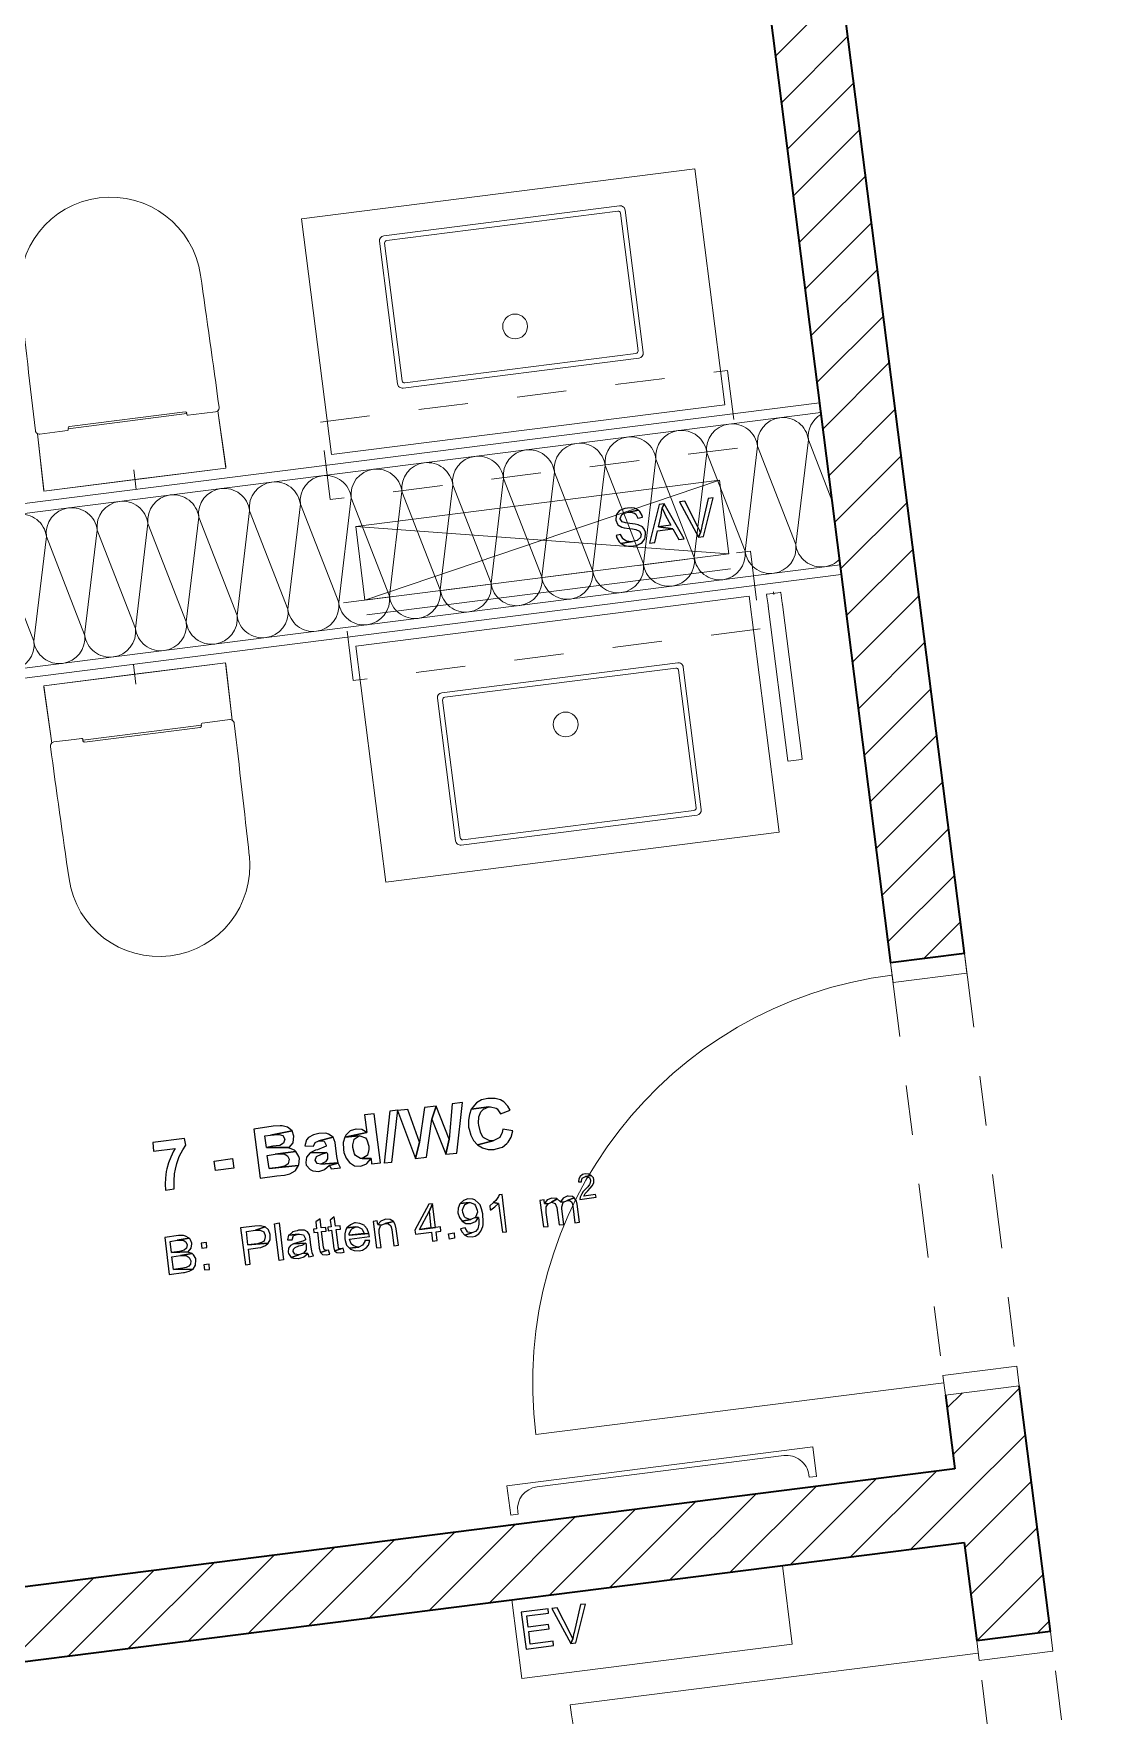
# Model space of a CAD drawing. Header units: metres. Extents: x 2713679.5 to 2713747.3, y 1226017.1 to 1226104.2.
# Drawn here: x 2713702.205 to 2713704.368, y 1226028.89 to 1226032.286 of the extents above; entities that cross this region are included whole.
import ezdxf

# ---------------------------------------------------------------- set-up
doc = ezdxf.new("R2010")
doc.units = ezdxf.units.M
doc.header["$MEASUREMENT"] = 0
doc.linetypes.add('Strich 2', pattern=[0.141111, 0.070556, -0.070556])
doc.linetypes.add('Strichpunkt 3_1_1mm Achsen', pattern=[0.25, 0.15, -0.05, 0, -0.05])
doc.layers.add('haustechnik', color=7, linetype='Continuous', true_color=0x0332dd)
doc.layers.add('texte', color=7, linetype='Continuous', true_color=0x000000)
doc.layers.add('plangrafiken', color=251, linetype='Continuous')
doc.layers.add('waende_stuetzen', color=250, linetype='Continuous')

msp = doc.modelspace()

# ---------------------------------------------------------------- linework, layer by layer
at = {"layer": 'haustechnik', "color": 152, "linetype": 'Continuous', "lineweight": 13, "true_color": 0x0365dd}
for p, q in [((2713703.5891, 1226031.3843), (2713702.855, 1226031.2912)), ((2713702.8738, 1226031.1424), (2713703.5891, 1226031.3843)), ((2713703.608, 1226031.2355), (2713703.5891, 1226031.3843)), ((2713703.608, 1226031.2355), (2713702.855, 1226031.2912)), ((2713702.855, 1226031.2912), (2713702.8738, 1226031.1424)), ((2713702.8738, 1226031.1424), (2713703.608, 1226031.2355)), ((2713702.8776, 1226031.1126), (2713703.6117, 1226031.2058))]:
    msp.add_line(p, q, dxfattribs=at)
at = {"layer": 'haustechnik', "color": 106, "linetype": 'Continuous', "lineweight": 13, "true_color": 0x008a1e}
for p, q in [((2713703.1704, 1226029.1236), (2713703.716, 1226029.1929)), ((2713703.716, 1226029.1929), (2713703.7361, 1226029.0341)), ((2713703.1905, 1226028.9649), (2713703.1704, 1226029.1236)), ((2713703.7361, 1226029.0341), (2713703.1905, 1226028.9649))]:
    msp.add_line(p, q, dxfattribs=at)
at = {"layer": 'plangrafiken', "color": 7, "linetype": 'Continuous', "lineweight": 13}
for p, q in [((2713702.7459, 1226031.9124), (2713703.5395, 1226032.0131)), ((2713703.5395, 1226032.0131), (2713703.6, 1226031.5369)), ((2713702.8063, 1226031.4362), (2713702.7459, 1226031.9124)), ((2713702.9115, 1226031.878), (2713703.3877, 1226031.9384)), ((2713702.9178, 1226031.8687), (2713703.384, 1226031.9278)), ((2713703.3896, 1226031.9235), (2713703.4249, 1226031.6457)), ((2713703.3989, 1226031.9297), (2713703.4354, 1226031.642)), ((2713702.9394, 1226031.5791), (2713702.9029, 1226031.8668)), ((2713702.9487, 1226031.5853), (2713702.9134, 1226031.8631)), ((2713703.4205, 1226031.6402), (2713702.9543, 1226031.581)), ((2713703.4267, 1226031.6309), (2713702.9506, 1226031.5704)), ((2713703.6, 1226031.5369), (2713702.8063, 1226031.4362)), ((2713702.2749, 1226031.4885), (2713702.5141, 1226031.5189)), ((2713702.5106, 1226031.5227), (2713702.2774, 1226031.4931)), ((2713702.5141, 1226031.5189), (2713702.5144, 1226031.5172)), ((2713702.5166, 1226031.5155), (2713702.5277, 1226031.5169)), ((2713702.5277, 1226031.5169), (2713702.5724, 1226031.5226)), ((2713702.5769, 1226031.5247), (2713702.5927, 1226031.4118)), ((2713702.5931, 1226031.4091), (2713702.5769, 1226031.5247)), ((2713702.2256, 1226031.3652), (2713702.2127, 1226031.4784)), ((2713702.2127, 1226031.4784), (2713702.2259, 1226031.3625)), ((2713702.2176, 1226031.4775), (2713702.2581, 1226031.4827)), ((2713702.2581, 1226031.4827), (2713702.2734, 1226031.4846)), ((2713702.2751, 1226031.4868), (2713702.2749, 1226031.4885)), ((2713702.2259, 1226031.3625), (2713702.5931, 1226031.4091)), ((2713702.5931, 1226031.4091), (2713702.4095, 1226031.3858)), ((2713702.5927, 1226031.4118), (2713702.5931, 1226031.4091)), ((2713702.4095, 1226031.3858), (2713702.2259, 1226031.3625)), ((2713702.2259, 1226031.3625), (2713702.2256, 1226031.3652)), ((2713703.6491, 1226031.15), (2713702.8554, 1226031.0493)), ((2713703.7095, 1226030.6738), (2713703.6491, 1226031.15)), ((2713703.6852, 1226031.1546), (2713703.6843, 1226031.1545)), ((2713703.6843, 1226031.154), (2713703.685, 1226031.149)), ((2713703.685, 1226031.149), (2713703.6865, 1226031.1368)), ((2713703.7121, 1226031.158), (2713703.6852, 1226031.1546)), ((2713703.6865, 1226031.1368), (2713703.6871, 1226031.1324)), ((2713703.6871, 1226031.1324), (2713703.6873, 1226031.131)), ((2713703.6879, 1226031.1305), (2713703.6874, 1226031.1302)), ((2713703.6874, 1226031.1299), (2713703.727, 1226030.8181)), ((2713703.6962, 1226031.156), (2713703.7011, 1226031.1566)), ((2713703.6983, 1226031.1588), (2713703.699, 1226031.1538)), ((2713703.713, 1226031.1581), (2713703.7121, 1226031.158)), ((2713703.7158, 1226031.1361), (2713703.7131, 1226031.1577)), ((2713703.7161, 1226031.1338), (2713703.7155, 1226031.134)), ((2713703.716, 1226031.1346), (2713703.7158, 1226031.1361)), ((2713703.7557, 1226030.8218), (2713703.7162, 1226031.1336)), ((2713702.8554, 1226031.0493), (2713702.9158, 1226030.5731)), ((2713702.2254, 1226030.9694), (2713702.5926, 1226031.0159)), ((2713702.5926, 1226031.0159), (2713702.409, 1226030.9927)), ((2713702.5929, 1226031.0133), (2713702.5926, 1226031.0159)), ((2713702.5926, 1226031.0159), (2713702.6058, 1226030.9001)), ((2713702.6058, 1226030.9001), (2713702.5929, 1226031.0133)), ((2713703.5048, 1226031.0158), (2713703.0286, 1226030.9554)), ((2713703.5011, 1226031.0052), (2713703.0348, 1226030.9461)), ((2713703.5419, 1226030.7231), (2713703.5067, 1226031.0009)), ((2713703.5525, 1226030.7194), (2713703.516, 1226031.0071)), ((2713702.409, 1226030.9927), (2713702.2254, 1226030.9694)), ((2713702.2254, 1226030.9694), (2713702.2258, 1226030.9667)), ((2713702.2416, 1226030.8538), (2713702.2254, 1226030.9694)), ((2713702.2258, 1226030.9667), (2713702.2416, 1226030.8538)), ((2713703.02, 1226030.9442), (2713703.0565, 1226030.6565)), ((2713703.0305, 1226030.9405), (2713703.0658, 1226030.6627)), ((2713702.5436, 1226030.8899), (2713702.5434, 1226030.8917)), ((2713702.5451, 1226030.8939), (2713702.5561, 1226030.8953)), ((2713702.5561, 1226030.8953), (2713702.6009, 1226030.901)), ((2713702.2461, 1226030.8559), (2713702.2866, 1226030.8611)), ((2713702.2866, 1226030.8611), (2713702.3019, 1226030.863)), ((2713702.3041, 1226030.8613), (2713702.3043, 1226030.8596)), ((2713702.3043, 1226030.8596), (2713702.5436, 1226030.8899)), ((2713702.5411, 1226030.8854), (2713702.3079, 1226030.8558)), ((2713703.727, 1226030.8181), (2713703.7271, 1226030.8172)), ((2713703.728, 1226030.8173), (2713703.7549, 1226030.8207)), ((2713703.7558, 1226030.8208), (2713703.7557, 1226030.8218)), ((2713703.0676, 1226030.6478), (2713703.5438, 1226030.7083)), ((2713703.0714, 1226030.6584), (2713703.5376, 1226030.7176)), ((2713702.9158, 1226030.5731), (2713703.7095, 1226030.6738)), ((2713703.1603, 1226029.3542), (2713703.7773, 1226029.4325)), ((2713703.7773, 1226029.4325), (2713703.7849, 1226029.373)), ((2713703.719, 1226029.415), (2713703.221, 1226029.3518)), ((2713703.77, 1226029.3711), (2713703.7693, 1226029.3761)), ((2713703.7849, 1226029.373), (2713703.77, 1226029.3711)), ((2713703.1678, 1226029.2947), (2713703.1603, 1226029.3542)), ((2713703.1827, 1226029.2966), (2713703.1678, 1226029.2947)), ((2713703.1821, 1226029.3015), (2713703.1827, 1226029.2966))]:
    msp.add_line(p, q, dxfattribs=at)
at = {"layer": 'plangrafiken', "color": 7, "linetype": 'Strich 2', "lineweight": 13}
for p, q in [((2713702.7839, 1226031.5019), (2713703.6053, 1226031.6061)), ((2713703.6053, 1226031.6061), (2713703.6252, 1226031.4494)), ((2713702.8038, 1226031.3452), (2713702.7839, 1226031.5019)), ((2713703.6252, 1226031.4494), (2713702.8038, 1226031.3452)), ((2713702.8302, 1226031.1368), (2713703.6516, 1226031.2411)), ((2713703.6516, 1226031.2411), (2713703.6715, 1226031.0843)), ((2713702.8501, 1226030.9801), (2713702.8302, 1226031.1368)), ((2713703.6715, 1226031.0843), (2713702.8501, 1226030.9801))]:
    msp.add_line(p, q, dxfattribs=at)
at = {"layer": 'plangrafiken', "color": 144, "linetype": 'Continuous', "lineweight": 20, "true_color": 0x0082b3}
for p, q in [((2713702.412, 1226031.366), (2713702.407, 1226031.4057)), ((2713702.3897, 1226031.3833), (2713702.4293, 1226031.3884)), ((2713702.3892, 1226030.9901), (2713702.4288, 1226030.9952)), ((2713702.4065, 1226031.0125), (2713702.4115, 1226030.9728))]:
    msp.add_line(p, q, dxfattribs=at)
at = {"layer": 'plangrafiken', "color": 7, "linetype": 'Continuous', "lineweight": 13}
for centre in [(2713703.1767, 1226031.6949), (2713703.2787, 1226030.8913)]:
    msp.add_circle(centre, 0.025, dxfattribs=at)
for centre, radius, start, end in [((2713702.3604, 1226031.7725), 0.1834, 8.2305, 186.2347), ((2713703.3846, 1226031.9229), 0.005, 7.2326, 97.2326), ((2713703.389, 1226031.9285), 0.01, 7.2326, 97.2326), ((2713702.9128, 1226031.868), 0.01, 97.2326, 187.2326), ((2713702.9184, 1226031.8637), 0.005, 97.2326, 187.2326), ((2713672.8478, 1226027.5036), 30.0032, 7.7153, 8.23048), ((2713732.0039, 1226035.0109), 30.0032, 186.23467, 186.74985), ((2713703.4199, 1226031.6451), 0.005, 277.2326, 7.2326), ((2713703.4255, 1226031.6408), 0.01, 277.2326, 7.2326), ((2713702.9493, 1226031.5803), 0.01, 187.2326, 277.2326), ((2713702.9536, 1226031.5859), 0.005, 187.2326, 277.2326), ((2713702.511, 1226031.5197), 0.00298, 7.9601, 97.8183), ((2713702.5164, 1226031.5175), 0.002, 188.1915, 277.2326), ((2713702.5714, 1226031.5305), 0.008, 277.2326, 7.7153), ((2713702.5714, 1226031.5305), 0.008, 313.2111, 7.7153), ((2713702.2166, 1226031.4855), 0.008, 186.7498, 241.2639), ((2713702.2166, 1226031.4855), 0.008, 186.7498, 277.2326), ((2713702.2731, 1226031.4866), 0.002, 277.2326, 6.6965), ((2713702.2777, 1226031.4901), 0.00298, 96.6469, 186.505), ((2713703.5017, 1226031.0003), 0.005, 7.2326, 97.2326), ((2713703.5061, 1226031.0059), 0.01, 7.2326, 97.2326), ((2713703.0299, 1226030.9454), 0.01, 97.2326, 187.2326), ((2713703.0355, 1226030.9411), 0.005, 97.2326, 187.2326), ((2713702.5454, 1226030.8919), 0.002, 97.2326, 186.2737), ((2713702.6019, 1226030.893), 0.008, 6.7498, 97.2326), ((2713702.6019, 1226030.893), 0.008, 6.7498, 61.2541), ((2713672.8146, 1226027.3676), 30.0032, 6.23467, 6.74985), ((2713702.3021, 1226030.861), 0.002, 7.7686, 97.2326), ((2713702.3075, 1226030.8588), 0.00298, 187.9601, 277.8183), ((2713702.5408, 1226030.8884), 0.00298, 276.6469, 6.505), ((2713702.2471, 1226030.848), 0.008, 97.2326, 187.7153), ((2713702.2471, 1226030.848), 0.008, 133.2013, 187.7153), ((2713731.9707, 1226034.8749), 30.0032, 187.7153, 188.23048), ((2713703.537, 1226030.7225), 0.005, 277.2326, 7.2326), ((2713703.5426, 1226030.7182), 0.01, 277.2326, 7.2326), ((2713703.0664, 1226030.6577), 0.01, 187.2326, 277.2326), ((2713703.0707, 1226030.6633), 0.005, 187.2326, 277.2326), ((2713702.4581, 1226030.606), 0.1834, 188.2305, 6.2347), ((2713703.7247, 1226029.3704), 0.045, 7.2326, 97.2326), ((2713703.2267, 1226029.3072), 0.045, 97.2326, 187.2326)]:
    msp.add_arc(centre, radius, start, end, dxfattribs=at)
for centre, start_param, end_param in [((2713702.5128, 1226031.53), 2.325923, 2.443091), ((2713702.2734, 1226031.4996), 3.840094, 3.957262), ((2713702.3057, 1226030.8485), 5.467516, 5.584684), ((2713702.5451, 1226030.8789), 0.698501, 0.81567)]:
    msp.add_ellipse(centre, major_axis=(-0.0018, 0.0144), ratio=0.008727, start_param=start_param, end_param=end_param, dxfattribs=at)
at = {"layer": 'texte'}
for points in [[(2713703.4777, 1226031.3368), (2713703.4673, 1226031.3355), (2713703.4482, 1226031.2574), (2713703.4587, 1226031.2588), (2713703.4641, 1226031.2819), (2713703.495, 1226031.286), (2713703.4659, 1226031.2906), (2713703.4714, 1226031.3132), (2713703.4723, 1226031.3191), (2713703.4732, 1226031.3282)], [(2713703.4777, 1226031.3368), (2713703.4732, 1226031.3282), (2713703.4759, 1226031.3223), (2713703.4805, 1226031.3132), (2713703.4909, 1226031.2937), (2713703.4659, 1226031.2906), (2713703.495, 1226031.286), (2713703.5068, 1226031.2647), (2713703.5176, 1226031.2661)], [(2713703.5195, 1226031.3418), (2713703.5086, 1226031.3405), (2713703.5467, 1226031.2697), (2713703.5508, 1226031.2788), (2713703.5494, 1226031.2819), (2713703.5453, 1226031.2901)], [(2713703.5766, 1226031.3491), (2713703.5666, 1226031.3477), (2713703.5535, 1226031.2915), (2713703.5526, 1226031.2874), (2713703.5508, 1226031.2788), (2713703.5467, 1226031.2697), (2713703.5571, 1226031.2711)], [(2713703.4033, 1226031.3282), (2713703.3979, 1226031.3273), (2713703.3897, 1226031.3241), (2713703.387, 1226031.3223), (2713703.3816, 1226031.3155), (2713703.3807, 1226031.3132), (2713703.3798, 1226031.3046), (2713703.3798, 1226031.3037), (2713703.3834, 1226031.2956), (2713703.3843, 1226031.2946), (2713703.392, 1226031.2897), (2713703.3965, 1226031.2883), (2713703.407, 1226031.2869), (2713703.4133, 1226031.286), (2713703.4206, 1226031.2851), (2713703.4278, 1226031.2815), (2713703.431, 1226031.2756), (2713703.4296, 1226031.2688), (2713703.4238, 1226031.2633), (2713703.4228, 1226031.2629), (2713703.4138, 1226031.2606), (2713703.3902, 1226031.2565), (2713703.3983, 1226031.2525), (2713703.4056, 1226031.2516), (2713703.4156, 1226031.252), (2713703.4215, 1226031.2529), (2713703.4296, 1226031.2565), (2713703.4328, 1226031.2588), (2713703.4383, 1226031.2661), (2713703.4392, 1226031.2688), (2713703.4401, 1226031.2774), (2713703.4396, 1226031.2801), (2713703.436, 1226031.2878), (2713703.4337, 1226031.2901), (2713703.4251, 1226031.2942), (2713703.4192, 1226031.2956), (2713703.4083, 1226031.2969), (2713703.3993, 1226031.2983), (2713703.3925, 1226031.3001), (2713703.3888, 1226031.3064), (2713703.3888, 1226031.3069), (2713703.392, 1226031.3151), (2713703.3952, 1226031.3173), (2713703.4047, 1226031.3196), (2713703.426, 1226031.3237), (2713703.4179, 1226031.3278), (2713703.4124, 1226031.3287)], [(2713703.426, 1226031.3237), (2713703.4047, 1226031.3196), (2713703.4101, 1226031.32), (2713703.4179, 1226031.3178), (2713703.4206, 1226031.316), (2713703.4247, 1226031.3078), (2713703.4337, 1226031.3096), (2713703.4333, 1226031.3132), (2713703.4287, 1226031.321)], [(2713703.3897, 1226031.2751), (2713703.3807, 1226031.2729), (2713703.382, 1226031.2679), (2713703.3866, 1226031.2602), (2713703.3902, 1226031.2565), (2713703.4138, 1226031.2606), (2713703.411, 1226031.2602), (2713703.4024, 1226031.2615), (2713703.4015, 1226031.2615), (2713703.3943, 1226031.2661), (2713703.3938, 1226031.2665)], [(2713702.9133, 1226030.0054), (2713702.9249, 1226030.1108), (2713702.9396, 1226030.1131), (2713702.9272, 1226030.007), (2713702.9133, 1226030.0054)], [(2713702.9605, 1226030.1139), (2713702.9396, 1226030.1115), (2713702.976, 1226030.0147), (2713702.9838, 1226030.048)], [(2713703.0171, 1226030.1208), (2713702.9938, 1226030.1177), (2713702.9838, 1226030.048), (2713702.976, 1226030.0147), (2713702.9977, 1226030.0178), (2713703.0085, 1226030.0945)], [(2713703.0171, 1226030.1208), (2713703.0085, 1226030.0945), (2713703.0372, 1226030.0233), (2713703.0434, 1226030.0542)], [(2713703.0705, 1226030.1278), (2713703.0496, 1226030.1255), (2713703.0434, 1226030.0542), (2713703.0372, 1226030.0233), (2713703.0589, 1226030.0256)], [(2713703.0883, 1226030.1146), (2713703.0844, 1226030.1038), (2713703.0829, 1226030.0922), (2713703.0829, 1226030.0782), (2713703.0837, 1226030.0744), (2713703.0875, 1226030.062), (2713703.093, 1226030.0511), (2713703.1007, 1226030.0426), (2713703.1324, 1226030.0504), (2713703.1247, 1226030.0511), (2713703.1139, 1226030.0566), (2713703.1115, 1226030.0581), (2713703.1069, 1226030.0682), (2713703.1038, 1226030.0821), (2713703.103, 1226030.086), (2713703.1038, 1226030.0991), (2713703.1077, 1226030.1092), (2713703.1131, 1226030.1146), (2713703.1239, 1226030.1193)], [(2713703.1232, 1226030.1363), (2713703.1216, 1226030.1363), (2713703.1092, 1226030.1332), (2713703.0991, 1226030.127), (2713703.0914, 1226030.1185), (2713703.0883, 1226030.1146), (2713703.1239, 1226030.1193), (2713703.127, 1226030.1193), (2713703.1386, 1226030.1162), (2713703.1402, 1226030.1154), (2713703.1472, 1226030.1053), (2713703.1665, 1226030.1123), (2713703.1619, 1226030.1208), (2713703.1541, 1226030.1293), (2713703.1472, 1226030.1332), (2713703.1363, 1226030.1363)], [(2713702.6887, 1226030.0798), (2713702.6492, 1226030.0744), (2713702.6624, 1226029.9752), (2713702.6957, 1226029.9799), (2713702.7112, 1226029.9814), (2713702.7197, 1226029.983), (2713702.722, 1226029.9838), (2713702.7329, 1226029.99), (2713702.7336, 1226029.9907), (2713702.7398, 1226030.0008), (2713702.6802, 1226029.9946), (2713702.6763, 1226030.0209), (2713702.6926, 1226030.0233), (2713702.7344, 1226030.0287), (2713702.7313, 1226030.0318), (2713702.7197, 1226030.0364), (2713702.7205, 1226030.0372), (2713702.6748, 1226030.0372), (2713702.6717, 1226030.0604), (2713702.6833, 1226030.062), (2713702.7267, 1226030.0705), (2713702.7174, 1226030.0782), (2713702.7065, 1226030.0806), (2713702.7027, 1226030.0806)], [(2713702.8924, 1226030.1053), (2713702.873, 1226030.103), (2713702.8777, 1226030.0674), (2713702.8328, 1226030.0581), (2713702.8622, 1226030.0604), (2713702.8637, 1226030.0604), (2713702.8746, 1226030.0566), (2713702.8777, 1226030.0527), (2713702.8815, 1226030.0395), (2713702.8815, 1226030.0333), (2713702.8792, 1226030.0217), (2713702.8784, 1226030.0209), (2713702.8684, 1226030.0147), (2713702.8862, 1226030.0147), (2713702.887, 1226030.0039), (2713702.9048, 1226030.0062)], [(2713702.5098, 1226030.055), (2713702.4455, 1226030.0473), (2713702.4471, 1226030.0294), (2713702.4905, 1226030.0349), (2713702.4874, 1226030.0294), (2713702.4819, 1226030.0178), (2713702.4773, 1226030.0062), (2713702.4742, 1226029.9938), (2713702.4727, 1226029.9884), (2713702.4711, 1226029.9752), (2713702.4703, 1226029.9628), (2713702.4711, 1226029.9512), (2713702.4889, 1226029.9536), (2713702.4889, 1226029.9582), (2713702.4889, 1226029.9698), (2713702.4897, 1226029.9838), (2713702.4912, 1226029.9931), (2713702.4943, 1226030.0047), (2713702.4982, 1226030.0171), (2713702.4998, 1226030.0202), (2713702.506, 1226030.0325), (2713702.5121, 1226030.0418)], [(2713702.7267, 1226030.0705), (2713702.6833, 1226030.062), (2713702.6903, 1226030.0627), (2713702.7003, 1226030.0635), (2713702.7081, 1226030.0612), (2713702.7119, 1226030.0542), (2713702.7096, 1226030.0457), (2713702.7019, 1226030.0411), (2713702.7011, 1226030.0411), (2713702.6879, 1226030.0395), (2713702.6748, 1226030.0372), (2713702.7205, 1226030.0372), (2713702.729, 1226030.0465), (2713702.729, 1226030.0473), (2713702.7305, 1226030.0596)], [(2713702.7809, 1226030.0651), (2713702.77, 1226030.0627), (2713702.76, 1226030.0573), (2713702.7561, 1226030.0527), (2713702.7522, 1226030.0403), (2713702.77, 1226030.0395), (2713702.7731, 1226030.0473), (2713702.7809, 1226030.0504), (2713702.8095, 1226030.0581), (2713702.8002, 1226030.0643), (2713702.7948, 1226030.0658)], [(2713702.8095, 1226030.0581), (2713702.7809, 1226030.0504), (2713702.7917, 1226030.0496), (2713702.7956, 1226030.0418), (2713702.7956, 1226030.0395), (2713702.7909, 1226030.038), (2713702.7778, 1226030.0325), (2713702.7739, 1226030.0318), (2713702.7631, 1226030.0264), (2713702.7971, 1226030.0271), (2713702.7979, 1226030.024), (2713702.7979, 1226030.014), (2713702.794, 1226030.0078), (2713702.7847, 1226030.0031), (2713702.8196, 1226030.0062), (2713702.8173, 1226030.0186), (2713702.8142, 1226030.0411), (2713702.8134, 1226030.0473)], [(2713702.8328, 1226030.0581), (2713702.8297, 1226030.0473), (2713702.8304, 1226030.0333), (2713702.8312, 1226030.0271), (2713702.8358, 1226030.0155), (2713702.8428, 1226030.007), (2713702.8529, 1226030), (2713702.8653, 1226029.9992), (2713702.8653, 1226029.9992), (2713702.8769, 1226030.0039), (2713702.8777, 1226030.0047), (2713702.8862, 1226030.0147), (2713702.8684, 1226030.0147), (2713702.8645, 1226030.0147), (2713702.8544, 1226030.0209), (2713702.8529, 1226030.024), (2713702.849, 1226030.0372), (2713702.849, 1226030.0426), (2713702.8521, 1226030.0535), (2713702.8521, 1226030.0542), (2713702.8622, 1226030.0604)], [(2713702.856, 1226030.0744), (2713702.8552, 1226030.0744), (2713702.8436, 1226030.0705), (2713702.8351, 1226030.062), (2713702.8328, 1226030.0581), (2713702.8777, 1226030.0674), (2713702.8676, 1226030.0736)], [(2713703.1518, 1226030.0744), (2713703.1503, 1226030.0674), (2713703.1456, 1226030.0573), (2713703.1433, 1226030.0558), (2713703.1324, 1226030.0504), (2713703.1007, 1226030.0426), (2713703.1108, 1226030.0364), (2713703.1224, 1226030.0333), (2713703.1348, 1226030.0333), (2713703.1386, 1226030.0341), (2713703.151, 1226030.038), (2713703.1603, 1226030.0449), (2713703.1626, 1226030.048), (2713703.1688, 1226030.0581), (2713703.1719, 1226030.0705)], [(2713702.5718, 1226029.9907), (2713702.5695, 1226030.0093), (2713702.6066, 1226030.0147), (2713702.6089, 1226029.9954), (2713702.5718, 1226029.9907)], [(2713702.7344, 1226030.0287), (2713702.6926, 1226030.0233), (2713702.7003, 1226030.024), (2713702.7104, 1226030.024), (2713702.7174, 1226030.0202), (2713702.7205, 1226030.0132), (2713702.7189, 1226030.0039), (2713702.7119, 1226029.9992), (2713702.7112, 1226029.9992), (2713702.6988, 1226029.9969), (2713702.6802, 1226029.9946), (2713702.7398, 1226030.0008), (2713702.7406, 1226030.0023), (2713702.7414, 1226030.0147), (2713702.7406, 1226030.0186)], [(2713702.7631, 1226030.0264), (2713702.7561, 1226030.0178), (2713702.7545, 1226030.007), (2713702.7553, 1226030.0016), (2713702.7631, 1226029.9923), (2713702.7685, 1226029.99), (2713702.7809, 1226029.9884), (2713702.7925, 1226029.9923), (2713702.7925, 1226029.9931), (2713702.8018, 1226030.0008), (2713702.8196, 1226030.0054), (2713702.8196, 1226030.0062), (2713702.7847, 1226030.0031), (2713702.777, 1226030.0047), (2713702.7731, 1226030.0116), (2713702.7762, 1226030.0186), (2713702.7863, 1226030.0233), (2713702.7971, 1226030.0271)], [(2713702.8196, 1226030.0054), (2713702.8018, 1226030.0008), (2713702.8033, 1226029.9985), (2713702.8056, 1226029.9938), (2713702.8242, 1226029.9961)], [(2713703.3183, 1226029.9838), (2713703.3129, 1226029.9822), (2713703.3082, 1226029.9783), (2713703.3051, 1226029.9737), (2713703.3044, 1226029.9675), (2713703.3106, 1226029.9675), (2713703.3106, 1226029.969), (2713703.3121, 1226029.9752), (2713703.3137, 1226029.976), (2713703.3191, 1226029.9783), (2713703.3299, 1226029.9807), (2713703.3253, 1226029.983)], [(2713703.3299, 1226029.9807), (2713703.3191, 1226029.9783), (2713703.3199, 1226029.9783), (2713703.326, 1226029.9768), (2713703.3268, 1226029.9768), (2713703.3291, 1226029.9714), (2713703.3291, 1226029.9698), (2713703.3276, 1226029.9636), (2713703.3268, 1226029.9621), (2713703.3237, 1226029.9574), (2713703.3183, 1226029.952), (2713703.3144, 1226029.9481), (2713703.3113, 1226029.9435), (2713703.3106, 1226029.9419), (2713703.3082, 1226029.9365), (2713703.3075, 1226029.9319), (2713703.34, 1226029.9365), (2713703.3392, 1226029.9419), (2713703.3152, 1226029.9388), (2713703.3175, 1226029.9427), (2713703.3183, 1226029.9443), (2713703.3237, 1226029.9497), (2713703.3284, 1226029.9551), (2713703.3322, 1226029.9598), (2713703.3322, 1226029.9598), (2713703.3353, 1226029.9659), (2713703.3353, 1226029.9721), (2713703.3346, 1226029.976)], [(2713703.1503, 1226029.9419), (2713703.1448, 1226029.9412), (2713703.1433, 1226029.9381), (2713703.1379, 1226029.9303), (2713703.1332, 1226029.9257), (2713703.1433, 1226029.9241), (2713703.151, 1226029.866), (2713703.1596, 1226029.8668)], [(2713703.0101, 1226029.9234), (2713703.0023, 1226029.9226), (2713702.9745, 1226029.8699), (2713702.976, 1226029.8622), (2713703.0078, 1226029.866), (2713703.0101, 1226029.8482), (2713703.0194, 1226029.849), (2713703.0171, 1226029.8668), (2713703.0271, 1226029.8684), (2713703.0264, 1226029.8769), (2713703.0163, 1226029.8753), (2713702.9838, 1226029.8715), (2713703.0031, 1226029.9079)], [(2713703.0101, 1226029.9234), (2713703.0031, 1226029.9079), (2713703.007, 1226029.8746), (2713702.9838, 1226029.8715), (2713703.0163, 1226029.8753)], [(2713703.0658, 1226029.9241), (2713703.0651, 1226029.9234), (2713703.062, 1226029.9148), (2713703.0612, 1226029.9048), (2713703.0612, 1226029.9048), (2713703.0643, 1226029.8955), (2713703.0697, 1226029.8885), (2713703.0875, 1226029.8916), (2713703.0852, 1226029.8916), (2713703.0767, 1226029.8947), (2713703.0744, 1226029.897), (2713703.0713, 1226029.9055), (2713703.0705, 1226029.911), (2713703.0736, 1226029.9195), (2713703.0759, 1226029.9218), (2713703.0837, 1226029.9257)], [(2713703.0813, 1226029.9334), (2713703.0728, 1226029.9303), (2713703.0658, 1226029.9241), (2713703.0837, 1226029.9257), (2713703.086, 1226029.9257), (2713703.0945, 1226029.9226), (2713703.0968, 1226029.9195), (2713703.0999, 1226029.9102), (2713703.1007, 1226029.9063), (2713703.0976, 1226029.8978), (2713703.0961, 1226029.8955), (2713703.103, 1226029.8955), (2713703.103, 1226029.8939), (2713703.1038, 1226029.8924), (2713703.1038, 1226029.8823), (2713703.1015, 1226029.873), (2713703.0968, 1226029.8676), (2713703.0891, 1226029.8645), (2713703.0751, 1226029.8599), (2713703.0806, 1226029.8575), (2713703.0899, 1226029.8568), (2713703.0961, 1226029.8583), (2713703.1038, 1226029.863), (2713703.1077, 1226029.8684), (2713703.1115, 1226029.8777), (2713703.1123, 1226029.8808), (2713703.1123, 1226029.8893), (2713703.1115, 1226029.9001), (2713703.1115, 1226029.9032), (2713703.1092, 1226029.9133), (2713703.1061, 1226029.921), (2713703.103, 1226029.9249), (2713703.0953, 1226029.9311), (2713703.0914, 1226029.9326)], [(2713703.1332, 1226029.9257), (2713703.1255, 1226029.9195), (2713703.1263, 1226029.911), (2713703.1278, 1226029.911), (2713703.1355, 1226029.9172), (2713703.1363, 1226029.9179), (2713703.1433, 1226029.9241)], [(2713703.2354, 1226029.9311), (2713703.2269, 1226029.9303), (2713703.2339, 1226029.8769), (2713703.2432, 1226029.8777), (2713703.2393, 1226029.9055), (2713703.2393, 1226029.9079), (2713703.2393, 1226029.9172), (2713703.2432, 1226029.9234), (2713703.2362, 1226029.9241)], [(2713703.2509, 1226029.935), (2713703.2509, 1226029.935), (2713703.2416, 1226029.9311), (2713703.2362, 1226029.9241), (2713703.2432, 1226029.9234), (2713703.2502, 1226029.9265), (2713703.2618, 1226029.9334), (2713703.261, 1226029.9342)], [(2713703.2618, 1226029.9334), (2713703.2502, 1226029.9265), (2713703.2579, 1226029.9241), (2713703.2579, 1226029.9241), (2713703.261, 1226029.9156), (2713703.2656, 1226029.8808), (2713703.2749, 1226029.8815), (2713703.2711, 1226029.9133), (2713703.2711, 1226029.9172), (2713703.2734, 1226029.9257), (2713703.2742, 1226029.9265), (2713703.268, 1226029.9272)], [(2713703.2835, 1226029.9388), (2713703.2819, 1226029.9388), (2713703.2734, 1226029.935), (2713703.268, 1226029.9272), (2713703.2742, 1226029.9265), (2713703.2819, 1226029.9303), (2713703.2958, 1226029.9357), (2713703.2927, 1226029.9381)], [(2713703.2958, 1226029.9357), (2713703.2819, 1226029.9303), (2713703.2881, 1226029.9295), (2713703.2912, 1226029.9265), (2713703.2935, 1226029.9187), (2713703.2974, 1226029.8846), (2713703.3067, 1226029.8862), (2713703.302, 1226029.9226), (2713703.3005, 1226029.9288)], [(2713702.6515, 1226029.8784), (2713702.6229, 1226029.8746), (2713702.633, 1226029.8002), (2713702.6422, 1226029.8018), (2713702.6384, 1226029.832), (2713702.6577, 1226029.8343), (2713702.6639, 1226029.8351), (2713702.6732, 1226029.8389), (2713702.6786, 1226029.8436), (2713702.6376, 1226029.8405), (2713702.6345, 1226029.8676), (2713702.6531, 1226029.8699), (2713702.6725, 1226029.8769), (2713702.6717, 1226029.8769), (2713702.6624, 1226029.8792), (2713702.6616, 1226029.8792)], [(2713702.6725, 1226029.8769), (2713702.6531, 1226029.8699), (2713702.6624, 1226029.8699), (2713702.6694, 1226029.8668), (2713702.6725, 1226029.8591), (2713702.6725, 1226029.8568), (2713702.6701, 1226029.8482), (2713702.667, 1226029.8459), (2713702.657, 1226029.8428), (2713702.6376, 1226029.8405), (2713702.6786, 1226029.8436), (2713702.6825, 1226029.8506), (2713702.6825, 1226029.8606), (2713702.6825, 1226029.8614), (2713702.6794, 1226029.8707)], [(2713702.7003, 1226029.8087), (2713702.691, 1226029.8831), (2713702.7003, 1226029.8846), (2713702.7096, 1226029.8103), (2713702.7003, 1226029.8087)], [(2713702.7832, 1226029.8932), (2713702.7747, 1226029.887), (2713702.7762, 1226029.873), (2713702.77, 1226029.8722), (2713702.7708, 1226029.8653), (2713702.7778, 1226029.866), (2713702.7816, 1226029.8351), (2713702.7816, 1226029.8335), (2713702.784, 1226029.825), (2713702.7964, 1226029.8289), (2713702.7933, 1226029.8297), (2713702.7917, 1226029.8312), (2713702.7902, 1226029.8358), (2713702.7863, 1226029.8676), (2713702.7956, 1226029.8684), (2713702.7948, 1226029.8753), (2713702.7855, 1226029.8746)], [(2713702.8118, 1226029.897), (2713702.8033, 1226029.8901), (2713702.8056, 1226029.8769), (2713702.7987, 1226029.8761), (2713702.7995, 1226029.8691), (2713702.8064, 1226029.8699), (2713702.8103, 1226029.8389), (2713702.8103, 1226029.8374), (2713702.8126, 1226029.8281), (2713702.8258, 1226029.8327), (2713702.8219, 1226029.8327), (2713702.8204, 1226029.8343), (2713702.8196, 1226029.8397), (2713702.8157, 1226029.8715), (2713702.8242, 1226029.8722), (2713702.8235, 1226029.8792), (2713702.8142, 1226029.8784)], [(2713702.8374, 1226029.8746), (2713702.8351, 1226029.8715), (2713702.8328, 1226029.863), (2713702.8328, 1226029.8529), (2713702.8335, 1226029.849), (2713702.8366, 1226029.8397), (2713702.8428, 1226029.8335), (2713702.8614, 1226029.8358), (2713702.8583, 1226029.8358), (2713702.8498, 1226029.8389), (2713702.8459, 1226029.8428), (2713702.8428, 1226029.8521), (2713702.8831, 1226029.8575), (2713702.8823, 1226029.8599), (2713702.8815, 1226029.8637), (2713702.842, 1226029.8599), (2713702.842, 1226029.863), (2713702.8459, 1226029.8715), (2713702.8475, 1226029.873), (2713702.8552, 1226029.8769)], [(2713702.8544, 1226029.8846), (2713702.8529, 1226029.8846), (2713702.8444, 1226029.8808), (2713702.8374, 1226029.8746), (2713702.8552, 1226029.8769), (2713702.8591, 1226029.8769), (2713702.8676, 1226029.873), (2713702.8684, 1226029.8722), (2713702.8722, 1226029.8637), (2713702.842, 1226029.8599), (2713702.8815, 1226029.8637), (2713702.8784, 1226029.873), (2713702.873, 1226029.8792), (2713702.8722, 1226029.88), (2713702.8637, 1226029.8839)], [(2713702.8986, 1226029.8893), (2713702.8901, 1226029.8877), (2713702.897, 1226029.8343), (2713702.9063, 1226029.8351), (2713702.9024, 1226029.8645), (2713702.9024, 1226029.8715), (2713702.9048, 1226029.8792), (2713702.9063, 1226029.88), (2713702.8994, 1226029.8815)], [(2713702.9156, 1226029.8924), (2713702.9141, 1226029.8916), (2713702.9055, 1226029.8885), (2713702.8994, 1226029.8815), (2713702.9063, 1226029.88), (2713702.9148, 1226029.8839), (2713702.9311, 1226029.8877), (2713702.9249, 1226029.8916)], [(2713702.9311, 1226029.8877), (2713702.9148, 1226029.8839), (2713702.921, 1226029.8831), (2713702.9257, 1226029.8792), (2713702.928, 1226029.8715), (2713702.9319, 1226029.8382), (2713702.9412, 1226029.8397), (2713702.9365, 1226029.873), (2713702.935, 1226029.8815)], [(2713703.0759, 1226029.8746), (2713703.0666, 1226029.873), (2713703.0689, 1226029.8668), (2713703.0751, 1226029.8599), (2713703.0891, 1226029.8645), (2713703.0813, 1226029.866), (2713703.0806, 1226029.8668)], [(2713703.0961, 1226029.8955), (2713703.0875, 1226029.8916), (2713703.0697, 1226029.8885), (2713703.0775, 1226029.8839), (2713703.0868, 1226029.8839), (2713703.0875, 1226029.8839), (2713703.0968, 1226029.8877), (2713703.0976, 1226029.8877), (2713703.103, 1226029.8955)], [(2713702.4974, 1226029.8591), (2713702.4696, 1226029.8552), (2713702.4788, 1226029.7809), (2713702.5075, 1226029.7847), (2713702.5098, 1226029.7847), (2713702.5191, 1226029.7871), (2713702.5269, 1226029.7917), (2713702.4874, 1226029.7909), (2713702.4843, 1226029.8165), (2713702.5013, 1226029.8188), (2713702.5253, 1226029.8227), (2713702.516, 1226029.8258), (2713702.5168, 1226029.8266), (2713702.4835, 1226029.825), (2713702.4804, 1226029.8475), (2713702.4951, 1226029.8498), (2713702.5191, 1226029.8537), (2713702.5114, 1226029.8583), (2713702.5075, 1226029.8591)], [(2713702.5191, 1226029.8537), (2713702.4951, 1226029.8498), (2713702.4974, 1226029.8498), (2713702.5067, 1226029.8498), (2713702.5121, 1226029.8467), (2713702.5152, 1226029.8405), (2713702.5137, 1226029.8335), (2713702.5091, 1226029.8297), (2713702.4998, 1226029.8273), (2713702.4835, 1226029.825), (2713702.5168, 1226029.8266), (2713702.523, 1226029.8335), (2713702.5245, 1226029.8428), (2713702.5245, 1226029.8436), (2713702.5207, 1226029.8521)], [(2713702.554, 1226029.8451), (2713702.5431, 1226029.8436), (2713702.5447, 1226029.8335), (2713702.5547, 1226029.8351)], [(2713702.7205, 1226029.8599), (2713702.7197, 1226029.8599), (2713702.7174, 1226029.8506), (2713702.7267, 1226029.8506), (2713702.7298, 1226029.8591), (2713702.7305, 1226029.8591), (2713702.739, 1226029.8622)], [(2713702.7298, 1226029.8428), (2713702.7236, 1226029.8389), (2713702.7197, 1226029.8335), (2713702.7189, 1226029.8258), (2713702.7197, 1226029.8227), (2713702.7251, 1226029.8149), (2713702.7406, 1226029.8204), (2713702.7321, 1226029.8219), (2713702.729, 1226029.8273), (2713702.7298, 1226029.832), (2713702.7329, 1226029.8351), (2713702.7406, 1226029.8382), (2713702.7468, 1226029.8397), (2713702.7545, 1226029.8436)], [(2713702.7398, 1226029.8699), (2713702.7367, 1226029.8691), (2713702.7274, 1226029.8668), (2713702.7274, 1226029.866), (2713702.7205, 1226029.8599), (2713702.739, 1226029.8622), (2713702.7414, 1226029.8622), (2713702.7499, 1226029.8606), (2713702.7538, 1226029.8529), (2713702.7538, 1226029.8506), (2713702.7483, 1226029.8482), (2713702.7383, 1226029.8451), (2713702.7298, 1226029.8428), (2713702.7545, 1226029.8436), (2713702.7553, 1226029.8397), (2713702.7553, 1226029.8304), (2713702.7499, 1226029.8235), (2713702.7499, 1226029.8235), (2713702.7584, 1226029.8227), (2713702.7607, 1226029.8165), (2713702.77, 1226029.818), (2713702.7669, 1226029.8242), (2713702.7662, 1226029.8281), (2713702.7646, 1226029.8397), (2713702.7631, 1226029.8521), (2713702.7615, 1226029.8606), (2713702.7576, 1226029.8668), (2713702.7514, 1226029.8699), (2713702.7499, 1226029.8699)], [(2713702.8738, 1226029.849), (2713702.8738, 1226029.8475), (2713702.8691, 1226029.8397), (2713702.8614, 1226029.8358), (2713702.8428, 1226029.8335), (2713702.8444, 1226029.832), (2713702.8521, 1226029.8289), (2713702.8622, 1226029.8281), (2713702.8691, 1226029.8297), (2713702.8769, 1226029.8351), (2713702.8808, 1226029.8397), (2713702.8839, 1226029.849)], [(2713703.0442, 1226029.8521), (2713703.0426, 1226029.863), (2713703.0535, 1226029.8645), (2713703.0542, 1226029.8537), (2713703.0442, 1226029.8521)], [(2713702.5253, 1226029.8227), (2713702.5013, 1226029.8188), (2713702.5036, 1226029.8188), (2713702.5129, 1226029.8188), (2713702.5191, 1226029.8149), (2713702.5222, 1226029.808), (2713702.5214, 1226029.8018), (2713702.5183, 1226029.7971), (2713702.5129, 1226029.7948), (2713702.506, 1226029.7933), (2713702.4874, 1226029.7909), (2713702.5269, 1226029.7917), (2713702.5315, 1226029.7994), (2713702.5315, 1226029.8002), (2713702.5323, 1226029.8095), (2713702.5323, 1226029.8126), (2713702.5276, 1226029.8204)], [(2713702.7499, 1226029.8235), (2713702.7406, 1226029.8204), (2713702.7251, 1226029.8149), (2713702.7298, 1226029.8134), (2713702.739, 1226029.8126), (2713702.7398, 1226029.8126), (2713702.7491, 1226029.8157), (2713702.7507, 1226029.8165), (2713702.7584, 1226029.8227)], [(2713702.8002, 1226029.8297), (2713702.7964, 1226029.8289), (2713702.784, 1226029.825), (2713702.7878, 1226029.8211), (2713702.7964, 1226029.8204), (2713702.8026, 1226029.8219)], [(2713702.8297, 1226029.8335), (2713702.8258, 1226029.8327), (2713702.8126, 1226029.8281), (2713702.8173, 1226029.825), (2713702.825, 1226029.8242), (2713702.832, 1226029.8258)], [(2713702.5594, 1226029.8018), (2713702.5485, 1226029.8002), (2713702.5501, 1226029.7902), (2713702.5602, 1226029.7909)], [(2713703.2432, 1226029.1055), (2713703.1892, 1226029.0987), (2713703.1988, 1226029.0243), (2713703.2541, 1226029.0316), (2713703.2532, 1226029.0402), (2713703.2074, 1226029.0343), (2713703.2042, 1226029.0597), (2713703.2455, 1226029.0651), (2713703.2441, 1226029.0738), (2713703.2033, 1226029.0683), (2713703.2001, 1226029.0915), (2713703.2441, 1226029.0969)], [(2713703.2614, 1226029.1078), (2713703.2509, 1226029.1064), (2713703.289, 1226029.0357), (2713703.2931, 1226029.0447), (2713703.2917, 1226029.0479), (2713703.2877, 1226029.0565)], [(2713703.319, 1226029.115), (2713703.309, 1226029.1141), (2713703.2958, 1226029.0574), (2713703.2949, 1226029.0538), (2713703.2931, 1226029.0447), (2713703.289, 1226029.0357), (2713703.299, 1226029.037)]]:
    msp.add_lwpolyline(points, close=True, dxfattribs=at)
at = {"layer": 'waende_stuetzen', "color": 7, "linetype": 'Continuous', "lineweight": 35}
for p, q in [((2713703.6915, 1226032.3247), (2713703.9345, 1226030.4101)), ((2713704.0833, 1226030.429), (2713703.8403, 1226032.3436)), ((2713704.0833, 1226030.429), (2713703.9345, 1226030.4101)), ((2713704.0453, 1226029.5371), (2713704.0642, 1226029.3883)), ((2713704.257, 1226029.0599), (2713704.1941, 1226029.556)), ((2713704.0642, 1226029.3883), (2713701.3856, 1226029.0483)), ((2713701.4045, 1226028.8995), (2713704.083, 1226029.2395)), ((2713704.083, 1226029.2395), (2713704.1082, 1226029.041)), ((2713704.257, 1226029.0599), (2713704.1082, 1226029.041))]:
    msp.add_line(p, q, dxfattribs=at)
at = {"layer": 'waende_stuetzen', "color": 18, "linetype": 'Continuous', "lineweight": 0, "true_color": 0x000000}
for p, q in [((2713703.7022, 1226032.2407), (2713703.7999, 1226032.3385)), ((2713703.7141, 1226032.1466), (2713703.8483, 1226032.2808)), ((2713703.726, 1226032.0525), (2713703.8602, 1226032.1866)), ((2713703.738, 1226031.9583), (2713703.8722, 1226032.0925)), ((2713703.7499, 1226031.8642), (2713703.8841, 1226031.9984)), ((2713703.7619, 1226031.7701), (2713703.8961, 1226031.9043)), ((2713703.7738, 1226031.676), (2713703.908, 1226031.8102)), ((2713703.7858, 1226031.5819), (2713703.9199, 1226031.716)), ((2713703.7977, 1226031.4877), (2713703.9319, 1226031.6219)), ((2713703.8097, 1226031.3936), (2713703.9438, 1226031.5278)), ((2713703.8216, 1226031.2995), (2713703.9558, 1226031.4337)), ((2713703.8335, 1226031.2054), (2713703.9677, 1226031.3396)), ((2713703.8455, 1226031.1113), (2713703.9797, 1226031.2454)), ((2713703.8574, 1226031.0171), (2713703.9916, 1226031.1513)), ((2713703.8694, 1226030.923), (2713704.0036, 1226031.0572)), ((2713703.8813, 1226030.8289), (2713704.0155, 1226030.9631)), ((2713703.8933, 1226030.7348), (2713704.0274, 1226030.8689)), ((2713703.9052, 1226030.6406), (2713704.0394, 1226030.7748)), ((2713703.9172, 1226030.5465), (2713704.0513, 1226030.6807)), ((2713703.9291, 1226030.4524), (2713704.0633, 1226030.5866)), ((2713704.0013, 1226030.4186), (2713704.0752, 1226030.4925)), ((2713704.0486, 1226029.5112), (2713704.0787, 1226029.5413)), ((2713704.0605, 1226029.4171), (2713704.1947, 1226029.5512)), ((2713704.0724, 1226029.3229), (2713704.2066, 1226029.4571)), ((2713703.7323, 1226029.1949), (2713703.9055, 1226029.3681)), ((2713703.8538, 1226029.2104), (2713704.027, 1226029.3835)), ((2713704.0844, 1226029.2288), (2713704.2186, 1226029.363)), ((2713703.4893, 1226029.1641), (2713703.6625, 1226029.3373)), ((2713703.6108, 1226029.1795), (2713703.784, 1226029.3527)), ((2713703.2464, 1226029.1333), (2713703.4196, 1226029.3065)), ((2713703.3679, 1226029.1487), (2713703.541, 1226029.3219)), ((2713703.9753, 1226029.2258), (2713704.0724, 1226029.3229)), ((2713703.0034, 1226029.1024), (2713703.1766, 1226029.2756)), ((2713703.1249, 1226029.1179), (2713703.2981, 1226029.291)), ((2713704.0963, 1226029.1347), (2713704.2305, 1226029.2689)), ((2713702.639, 1226029.0562), (2713702.8121, 1226029.2294)), ((2713702.7604, 1226029.0716), (2713702.9336, 1226029.2448)), ((2713702.8819, 1226029.087), (2713703.0551, 1226029.2602)), ((2713702.396, 1226029.0254), (2713702.5692, 1226029.1985)), ((2713702.5175, 1226029.0408), (2713702.6907, 1226029.214)), ((2713702.153, 1226028.9945), (2713702.3262, 1226029.1677)), ((2713702.2745, 1226029.0099), (2713702.4477, 1226029.1831)), ((2713704.1088, 1226029.0411), (2713704.2425, 1226029.1748)), ((2713704.2303, 1226029.0565), (2713704.2544, 1226029.0806))]:
    msp.add_line(p, q, dxfattribs=at)
at = {"layer": 'waende_stuetzen', "color": 7, "linetype": 'Continuous', "lineweight": 18}
for p, q in [((2713703.791, 1226031.541), (2713701.1124, 1226031.2011)), ((2713703.791, 1226031.541), (2713703.7935, 1226031.5212)), ((2713703.7935, 1226031.5212), (2713701.115, 1226031.1812)), ((2713701.154, 1226030.8737), (2713703.8325, 1226031.2136)), ((2713703.8325, 1226031.2136), (2713703.835, 1226031.1938)), ((2713701.1565, 1226030.8539), (2713703.835, 1226031.1938))]:
    msp.add_line(p, q, dxfattribs=at)
at = {"layer": 'waende_stuetzen', "color": 7, "linetype": 'Continuous', "lineweight": 13}
for p, q in [((2713703.7935, 1226031.5212), (2713703.8325, 1226031.2136)), ((2713703.5635, 1226031.4399), (2713703.5383, 1226031.2284)), ((2713703.5635, 1226031.4399), (2713703.6408, 1226031.2414)), ((2713703.666, 1226031.4529), (2713703.6408, 1226031.2414)), ((2713703.666, 1226031.4529), (2713703.7433, 1226031.2544)), ((2713703.7685, 1226031.4659), (2713703.7433, 1226031.2544)), ((2713703.7685, 1226031.4659), (2713703.8159, 1226031.3441)), ((2713703.256, 1226031.4009), (2713703.2307, 1226031.1893)), ((2713703.256, 1226031.4009), (2713703.3332, 1226031.2023)), ((2713703.3585, 1226031.4139), (2713703.3332, 1226031.2023)), ((2713703.3585, 1226031.4139), (2713703.4358, 1226031.2154)), ((2713703.461, 1226031.4269), (2713703.4358, 1226031.2154)), ((2713703.461, 1226031.4269), (2713703.5383, 1226031.2284)), ((2713703.051, 1226031.3748), (2713703.0257, 1226031.1633)), ((2713703.051, 1226031.3748), (2713703.1282, 1226031.1763)), ((2713703.1535, 1226031.3879), (2713703.1282, 1226031.1763)), ((2713703.1535, 1226031.3879), (2713703.2307, 1226031.1893)), ((2713702.7434, 1226031.3358), (2713702.7182, 1226031.1243)), ((2713702.7434, 1226031.3358), (2713702.8207, 1226031.1373)), ((2713702.8459, 1226031.3488), (2713702.8207, 1226031.1373)), ((2713702.8459, 1226031.3488), (2713702.9232, 1226031.1503)), ((2713702.9484, 1226031.3618), (2713702.9232, 1226031.1503)), ((2713702.9484, 1226031.3618), (2713703.0257, 1226031.1633)), ((2713702.5384, 1226031.3098), (2713702.5132, 1226031.0983)), ((2713702.5384, 1226031.3098), (2713702.6157, 1226031.1113)), ((2713702.6409, 1226031.3228), (2713702.6157, 1226031.1113)), ((2713702.6409, 1226031.3228), (2713702.7182, 1226031.1243)), ((2713702.2309, 1226031.2708), (2713702.2056, 1226031.0592)), ((2713702.2309, 1226031.2708), (2713702.3081, 1226031.0723)), ((2713702.3334, 1226031.2838), (2713702.3081, 1226031.0723)), ((2713702.3334, 1226031.2838), (2713702.4106, 1226031.0853)), ((2713702.4359, 1226031.2968), (2713702.4106, 1226031.0853)), ((2713702.4359, 1226031.2968), (2713702.5132, 1226031.0983)), ((2713702.1284, 1226031.2578), (2713702.2056, 1226031.0592)), ((2713704.0833, 1226030.429), (2713704.0883, 1226030.3893)), ((2713703.9395, 1226030.3704), (2713703.9345, 1226030.4101)), ((2713704.0883, 1226030.3893), (2713703.9395, 1226030.3704)), ((2713704.0402, 1226029.5768), (2713704.189, 1226029.5956)), ((2713704.0453, 1226029.5371), (2713704.0402, 1226029.5768)), ((2713704.189, 1226029.5956), (2713704.1941, 1226029.556)), ((2713704.0421, 1226029.5619), (2713703.2187, 1226029.4574)), ((2713704.1941, 1226029.556), (2713704.0453, 1226029.5371)), ((2713704.2621, 1226029.0203), (2713704.257, 1226029.0599)), ((2713704.1082, 1226029.041), (2713704.1133, 1226029.0014)), ((2713704.1114, 1226029.0162), (2713703.288, 1226028.9118)), ((2713704.1133, 1226029.0014), (2713704.2621, 1226029.0203))]:
    msp.add_line(p, q, dxfattribs=at)
at = {"layer": 'waende_stuetzen', "color": 7, "linetype": 'Strichpunkt 3_1_1mm Achsen', "lineweight": 13}
for p, q in [((2713704.0833, 1226030.429), (2713704.1941, 1226029.556)), ((2713703.9345, 1226030.4101), (2713704.0453, 1226029.5371)), ((2713704.3678, 1226028.1869), (2713704.257, 1226029.0599)), ((2713704.219, 1226028.1681), (2713704.1082, 1226029.041))]:
    msp.add_line(p, q, dxfattribs=at)
at = {"layer": 'waende_stuetzen', "color": 7, "linetype": 'Continuous', "lineweight": 13}
for centre, radius, start, end in [((2713703.7173, 1226031.4594), 0.0517, 97.2326, 187.2326), ((2713703.7173, 1226031.4594), 0.0517, 7.2326, 97.2326), ((2713703.8198, 1226031.4724), 0.0517, 119.9628, 187.2326), ((2713703.4097, 1226031.4204), 0.0517, 97.2326, 187.2326), ((2713703.4097, 1226031.4204), 0.0517, 7.2326, 97.2326), ((2713703.5123, 1226031.4334), 0.0517, 97.2326, 187.2326), ((2713703.5123, 1226031.4334), 0.0517, 7.2326, 97.2326), ((2713703.6148, 1226031.4464), 0.0517, 97.2326, 187.2326), ((2713703.6148, 1226031.4464), 0.0517, 7.2326, 97.2326), ((2713703.2047, 1226031.3944), 0.0517, 97.2326, 187.2326), ((2713703.2047, 1226031.3944), 0.0517, 7.2326, 97.2326), ((2713703.3072, 1226031.4074), 0.0517, 97.2326, 187.2326), ((2713703.3072, 1226031.4074), 0.0517, 7.2326, 97.2326), ((2713702.8972, 1226031.3553), 0.0517, 97.2326, 187.2326), ((2713702.8972, 1226031.3553), 0.0517, 7.2326, 97.2326), ((2713702.9997, 1226031.3683), 0.0517, 97.2326, 187.2326), ((2713702.9997, 1226031.3683), 0.0517, 7.2326, 97.2326), ((2713703.1022, 1226031.3813), 0.0517, 97.2326, 187.2326), ((2713703.1022, 1226031.3813), 0.0517, 7.2326, 97.2326), ((2713702.5897, 1226031.3163), 0.0517, 97.2326, 187.2326), ((2713702.5897, 1226031.3163), 0.0517, 7.2326, 97.2326), ((2713702.6922, 1226031.3293), 0.0517, 97.2326, 187.2326), ((2713702.6922, 1226031.3293), 0.0517, 7.2326, 97.2326), ((2713702.7947, 1226031.3423), 0.0517, 97.2326, 187.2326), ((2713702.7947, 1226031.3423), 0.0517, 7.2326, 97.2326), ((2713702.3846, 1226031.2903), 0.0517, 97.2326, 187.2326), ((2713702.3846, 1226031.2903), 0.0517, 7.2326, 97.2326), ((2713702.4871, 1226031.3033), 0.0517, 97.2326, 187.2326), ((2713702.4871, 1226031.3033), 0.0517, 7.2326, 97.2326), ((2713702.1796, 1226031.2643), 0.0517, 7.2326, 97.2326), ((2713702.2821, 1226031.2773), 0.0517, 97.2326, 187.2326), ((2713702.2821, 1226031.2773), 0.0517, 7.2326, 97.2326), ((2713703.5895, 1226031.2349), 0.0517, 277.2326, 7.2326), ((2713703.692, 1226031.2479), 0.0517, 187.2326, 277.2326), ((2713703.692, 1226031.2479), 0.0517, 277.2326, 7.2326), ((2713703.7945, 1226031.2609), 0.0517, 187.2326, 277.2326), ((2713703.282, 1226031.1958), 0.0517, 277.2326, 7.2326), ((2713703.3845, 1226031.2089), 0.0517, 187.2326, 277.2326), ((2713703.3845, 1226031.2089), 0.0517, 277.2326, 7.2326), ((2713703.487, 1226031.2219), 0.0517, 187.2326, 277.2326), ((2713703.487, 1226031.2219), 0.0517, 277.2326, 7.2326), ((2713703.5895, 1226031.2349), 0.0517, 187.2326, 277.2326), ((2713703.7945, 1226031.2609), 0.0517, 277.2326, 315.0833), ((2713702.9745, 1226031.1568), 0.0517, 277.2326, 7.2326), ((2713703.077, 1226031.1698), 0.0517, 187.2326, 277.2326), ((2713703.077, 1226031.1698), 0.0517, 277.2326, 7.2326), ((2713703.1795, 1226031.1828), 0.0517, 187.2326, 277.2326), ((2713703.1795, 1226031.1828), 0.0517, 277.2326, 7.2326), ((2713703.282, 1226031.1958), 0.0517, 187.2326, 277.2326), ((2713702.7694, 1226031.1308), 0.0517, 277.2326, 7.2326), ((2713702.8719, 1226031.1438), 0.0517, 187.2326, 277.2326), ((2713702.8719, 1226031.1438), 0.0517, 277.2326, 7.2326), ((2713702.9745, 1226031.1568), 0.0517, 187.2326, 277.2326), ((2713702.4619, 1226031.0918), 0.0517, 277.2326, 7.2326), ((2713702.5644, 1226031.1048), 0.0517, 187.2326, 277.2326), ((2713702.5644, 1226031.1048), 0.0517, 277.2326, 7.2326), ((2713702.6669, 1226031.1178), 0.0517, 187.2326, 277.2326), ((2713702.6669, 1226031.1178), 0.0517, 277.2326, 7.2326), ((2713702.7694, 1226031.1308), 0.0517, 187.2326, 277.2326), ((2713702.2569, 1226031.0657), 0.0517, 277.2326, 7.2326), ((2713702.3594, 1226031.0788), 0.0517, 187.2326, 277.2326), ((2713702.3594, 1226031.0788), 0.0517, 277.2326, 7.2326), ((2713702.4619, 1226031.0918), 0.0517, 187.2326, 277.2326), ((2713702.1544, 1226031.0527), 0.0517, 277.2326, 7.2326), ((2713702.2569, 1226031.0657), 0.0517, 187.2326, 277.2326), ((2713704.0421, 1226029.5619), 0.83, 97.2326, 187.2326), ((2713704.1114, 1226029.0162), 0.83, 187.2326, 277.2326)]:
    msp.add_arc(centre, radius, start, end, dxfattribs=at)

doc.saveas('drawing.dxf')
